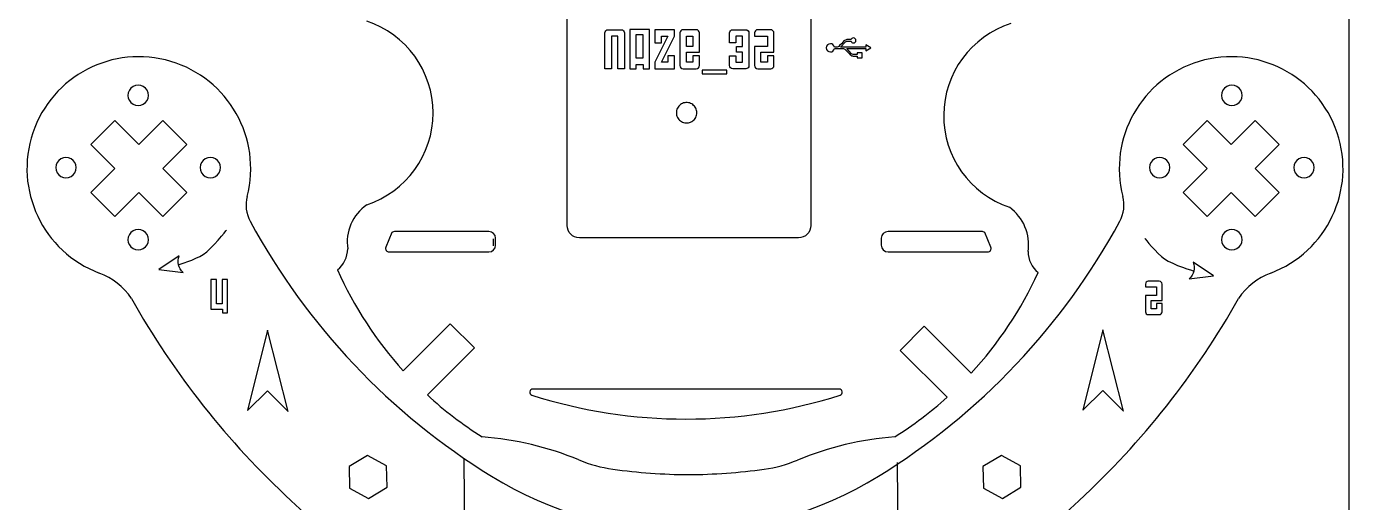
# Model space of a CAD drawing. Extents: x 0 to 853, y 0 to 850.
# Drawn here: x 300 to 853, y 364 to 562 of the extents above; entities that cross this region are included whole.
import ezdxf

# ---------------------------------------------------------------- set-up
doc = ezdxf.new("R2010")
doc.units = 0
doc.layers.add('corte', color=7, linetype='CONTINUOUS')
doc.layers.add('Grabado', color=7, linetype='CONTINUOUS')

msp = doc.modelspace()

# ---------------------------------------------------------------- linework, layer by layer
at = {"layer": 'corte', "color": 5}
for points in [[(350.606436, 533.43736)], [(805.644673, 533.43736)], [(320.560515, 503.391431)], [(380.652365, 503.391431)], [(775.598704, 503.391431)], [(835.690561, 503.391431)], [(350.606444, 473.345503)], [(805.644673, 473.345503)], [(449.900165, 370.267352), (449.682031, 379.259917), (441.785176, 383.567293), (434.106447, 378.882105), (434.324582, 369.88954), (442.221437, 365.582164)], [(713.646367, 370.267352), (713.428233, 379.259917), (705.531378, 383.567293), (697.852649, 378.882105), (698.070784, 369.88954), (705.967639, 365.582164)]]:
    msp.add_lwpolyline(points, close=True, dxfattribs=at)
at = {"layer": 'corte', "color": 1}
for points in [[(578.784067, 526.206652), (578.756086, 526.702321), (578.671143, 527.185999), (578.530237, 527.658684), (578.335367, 528.115379), (578.085533, 528.541095), (577.792728, 528.93883), (577.452955, 529.29859), (577.074207, 529.61438), (576.660483, 529.887198), (576.218778, 530.110049), (575.755087, 530.277937), (575.274407, 530.390862), (574.782735, 530.449823), (574.291063, 530.449823), (573.799391, 530.390862), (573.318711, 530.277937), (572.854021, 530.110049), (572.413315, 529.887198), (571.999591, 529.61438), (571.620843, 529.29859), (571.28107, 528.93883), (570.988265, 528.541095), (570.738431, 528.115379), (570.543561, 527.658684), (570.402655, 527.185999), (570.316713, 526.702321), (570.289731, 526.206652), (570.316713, 525.71498), (570.402655, 525.226305), (570.543561, 524.75462), (570.738431, 524.301922), (570.988265, 523.872208), (571.28107, 523.474473), (571.620843, 523.114713), (571.999591, 522.798924), (572.413315, 522.529104), (572.854021, 522.307251), (573.318711, 522.135366), (573.799391, 522.021442), (574.291063, 521.963481), (574.782735, 521.963481), (575.274407, 522.021442), (575.755087, 522.135366), (576.218778, 522.307251), (576.660483, 522.529104), (577.074207, 522.798924), (577.452955, 523.114713), (577.792728, 523.474473), (578.085533, 523.872208), (578.335367, 524.301922), (578.530237, 524.75462), (578.671143, 525.226305), (578.756086, 525.71498)], [(326.602135, 513.011114), (336.617442, 502.995799), (326.602135, 492.980492), (336.617442, 482.965185), (346.632749, 492.980492), (356.648064, 482.965185), (366.663371, 492.980492), (356.648056, 502.995799), (366.663371, 513.011114), (356.648064, 523.026421), (346.632749, 513.011114), (336.617442, 523.026421)], [(781.089418, 513.011114), (791.104725, 502.995799), (781.089418, 492.980492), (791.104725, 482.965185), (801.120032, 492.980492), (811.135347, 482.965185), (821.150654, 492.980492), (811.135339, 502.995799), (821.150654, 513.011114), (811.135347, 523.026421), (801.120032, 513.011114), (791.104725, 523.026421)]]:
    msp.add_lwpolyline(points, close=True, dxfattribs=at)
at = {"layer": 'corte', "color": 5}
for points in [[(451.897078, 476.374933), (449.417915, 470.226392)], [(492.228485, 476.778583), (453.354514, 476.778583)], [(697.23317, 476.778583), (658.359199, 476.778583)], [(701.169769, 470.226392), (698.690614, 476.374933)], [(495.061245, 471.113081), (495.061245, 473.945832)], [(655.526447, 473.945832), (655.526447, 471.113081)], [(450.731535, 468.280329), (492.228485, 468.280329)], [(658.359199, 468.280329), (699.856157, 468.280329)], [(466.678983, 408.72322), (486.241421, 428.285697), (476.226114, 438.301004), (456.663676, 418.738526)], [(692.922476, 417.771571), (673.360046, 437.29944), (663.344739, 427.284125), (682.907169, 407.756264)], [(638.023636, 411.189112), (510.549567, 411.189112)]]:
    msp.add_lwpolyline(points, dxfattribs=at)
for points in [[(469.055953, 526.148733), (469.055953, 543.520729), (457.918421, 558.935591), (441.425228, 564.390941)], [(709.453479, 563.351474), (692.91842, 558.024244), (681.661614, 542.696208), (681.526872, 525.324698)], [(359.91073, 547.605832), (335.90194, 554.751942), (310.543614, 541.614741), (302.532796, 517.880468)], [(845.219991, 517.880475), (837.209165, 541.614737), (811.850843, 554.751927), (787.84206, 547.605817)], [(391.694339, 491.341929), (397.966368, 515.593744), (383.91952, 540.459721), (359.91073, 547.605832)], [(787.84206, 547.605817), (763.833277, 540.459706), (749.786431, 515.593739), (756.058451, 491.341929)], [(344.23198, 537.119391), (342.916911, 536.359777), (342.107234, 534.95605), (342.108166, 533.43736)], [(348.482621, 537.119391), (347.167552, 537.879006), (345.54705, 537.879006), (344.23198, 537.119391)], [(350.606436, 533.43736), (350.607368, 534.95605), (349.797691, 536.359777), (348.482621, 537.119391)], [(799.270922, 537.117246), (797.956225, 536.358206), (797.146338, 534.955441), (797.146338, 533.43736)], [(803.520089, 537.117246), (802.205392, 537.876287), (800.585619, 537.876287), (799.270922, 537.117246)], [(805.644673, 533.43736), (805.644673, 534.955441), (804.834786, 536.358206), (803.520089, 537.117246)], [(342.108166, 533.43736), (342.107234, 531.918669), (342.916911, 530.514942), (344.23198, 529.755328)], [(348.482621, 529.755328), (349.797691, 530.514942), (350.607368, 531.918669), (350.606436, 533.43736)], [(797.146338, 533.43736), (797.146338, 531.919278), (797.956225, 530.516513), (799.270922, 529.757472)], [(803.520089, 529.757472), (804.834786, 530.516513), (805.644673, 531.919278), (805.644673, 533.43736)], [(344.23198, 529.755328), (345.54705, 528.995714), (347.167552, 528.995714), (348.482621, 529.755328)], [(441.425228, 487.906525), (457.918421, 493.361874), (469.055953, 508.776736), (469.055953, 526.148733)], [(799.270922, 529.757472), (800.585619, 528.998432), (802.205392, 528.998432), (803.520089, 529.757472)], [(681.526872, 525.324698), (681.392129, 507.953187), (692.40981, 492.452379), (708.860242, 486.869296)], [(302.532796, 517.880468), (294.521978, 494.146196), (306.7323, 468.328783), (330.160923, 459.463766)], [(817.591907, 459.463766), (841.020516, 468.3288), (853.230818, 494.146212), (845.219991, 517.880475)], [(314.18606, 507.073463), (312.87099, 506.313849), (312.061314, 504.910122), (312.062245, 503.391431)], [(318.436701, 507.073463), (317.121631, 507.833077), (315.50113, 507.833077), (314.18606, 507.073463)], [(320.560515, 503.391431), (320.561447, 504.910122), (319.75177, 506.313849), (318.436701, 507.073463)], [(374.277909, 507.073463), (372.962839, 506.313849), (372.153163, 504.910122), (372.154094, 503.391431)], [(378.52855, 507.073463), (377.21348, 507.833077), (375.592979, 507.833077), (374.277909, 507.073463)], [(380.652365, 503.391431), (380.653296, 504.910122), (379.843619, 506.313849), (378.52855, 507.073463)], [(769.222514, 507.078494), (767.906559, 506.317537), (767.097357, 504.911557), (767.10045, 503.391431)], [(773.47664, 507.078494), (772.160685, 507.839451), (770.538469, 507.839451), (769.222514, 507.078494)], [(775.598704, 503.391431), (775.601797, 504.911557), (774.792595, 506.317537), (773.47664, 507.078494)], [(829.314371, 507.078494), (827.998416, 506.317537), (827.189214, 504.911557), (827.192307, 503.391431)], [(833.568497, 507.078494), (832.252542, 507.839451), (830.630326, 507.839451), (829.314371, 507.078494)], [(835.690561, 503.391431), (835.693654, 504.911557), (834.884452, 506.317537), (833.568497, 507.078494)], [(312.062245, 503.391431), (312.061314, 501.872741), (312.87099, 500.469014), (314.18606, 499.709399)], [(314.18606, 499.709399), (315.50113, 498.949785), (317.121631, 498.949785), (318.436701, 499.709399)], [(318.436701, 499.709399), (319.75177, 500.469014), (320.561447, 501.872741), (320.560515, 503.391431)], [(372.154094, 503.391431), (372.153163, 501.872741), (372.962839, 500.469014), (374.277909, 499.709399)], [(374.277909, 499.709399), (375.592979, 498.949785), (377.21348, 498.949785), (378.52855, 499.709399)], [(378.52855, 499.709399), (379.843619, 500.469014), (380.653296, 501.872741), (380.652365, 503.391431)], [(767.10045, 503.391431), (767.097357, 501.871305), (767.906559, 500.465326), (769.222514, 499.704368)], [(769.222514, 499.704368), (770.538469, 498.943411), (772.160685, 498.943411), (773.47664, 499.704368)], [(773.47664, 499.704368), (774.792595, 500.465326), (775.601797, 501.871305), (775.598704, 503.391431)], [(827.192307, 503.391431), (827.189214, 501.871305), (827.998416, 500.465326), (829.314371, 499.704368)], [(829.314371, 499.704368), (830.630326, 498.943411), (832.252542, 498.943411), (833.568497, 499.704368)], [(833.568497, 499.704368), (834.884452, 500.465326), (835.693654, 501.871305), (835.690561, 503.391431)], [(391.694339, 491.341929), (390.796803, 487.871458), (391.248547, 484.189755), (392.95848, 481.039221)], [(441.425228, 487.906525), (435.536914, 483.7601), (432.489276, 476.648261), (433.548095, 469.52478)], [(754.794334, 481.039221), (756.504259, 484.189758), (756.955995, 487.871461), (756.058451, 491.341929)], [(716.594558, 468.427031), (717.708588, 475.542076), (714.716207, 482.677327), (708.860242, 486.869296)], [(344.231988, 477.027534), (342.916919, 476.26792), (342.107242, 474.864193), (342.108174, 473.345503)], [(348.482629, 477.027534), (347.16756, 477.787149), (345.547058, 477.787149), (344.231988, 477.027534)], [(350.606444, 473.345503), (350.607376, 474.864193), (349.797699, 476.26792), (348.482629, 477.027534)], [(392.95848, 481.039221), (416.592007, 437.494711), (451.206435, 400.890854), (493.363701, 374.863312)], [(453.354514, 476.778583), (452.841099, 476.778594), (452.337334, 476.639071), (451.897078, 476.374933)], [(495.061245, 473.945832), (495.061242, 475.510319), (493.792973, 476.778585), (492.228485, 476.778583)], [(654.389114, 374.863312), (696.546379, 400.890854), (731.160808, 437.494711), (754.794334, 481.039221)], [(658.359199, 476.778583), (656.794715, 476.77858), (655.526451, 475.510316), (655.526447, 473.945832)], [(698.690614, 476.374933), (698.250356, 476.639073), (697.746587, 476.778595), (697.23317, 476.778583)], [(799.270922, 477.025389), (797.956225, 476.266349), (797.146338, 474.863584), (797.146338, 473.345503)], [(803.520089, 477.025389), (802.205392, 477.78443), (800.585619, 477.78443), (799.270922, 477.025389)], [(805.644673, 473.345503), (805.644673, 474.863584), (804.834786, 476.266349), (803.520089, 477.025389)], [(342.108174, 473.345503), (342.107242, 471.826812), (342.916919, 470.423085), (344.231988, 469.663471)], [(348.482629, 469.663471), (349.797699, 470.423085), (350.607376, 471.826812), (350.606444, 473.345503)], [(492.228485, 468.280329), (493.792973, 468.280328), (495.061242, 469.548593), (495.061245, 471.113081)], [(655.526447, 471.113081), (655.526451, 469.548597), (656.794715, 468.280332), (658.359199, 468.280329)], [(797.146338, 473.345503), (797.146338, 471.827421), (797.956225, 470.424656), (799.270922, 469.665615)], [(803.520089, 469.665615), (804.834786, 470.424656), (805.644673, 471.827421), (805.644673, 473.345503)], [(344.231988, 469.663471), (345.547058, 468.903857), (347.16756, 468.903857), (348.482629, 469.663471)], [(429.258771, 460.853681), (431.912542, 462.957791), (433.48601, 466.138642), (433.548095, 469.52478)], [(449.417915, 470.226392), (449.241892, 469.789857), (449.294226, 469.294397), (449.557566, 468.904271)], [(449.557566, 468.904271), (449.820907, 468.514145), (450.260848, 468.280325), (450.731535, 468.280329)], [(699.856157, 468.280329), (700.326843, 468.280328), (700.766781, 468.514149), (701.03012, 468.904274)], [(701.03012, 468.904274), (701.293459, 469.2944), (701.345792, 469.789858), (701.169769, 470.226392)], [(716.594558, 468.427031), (716.630399, 465.040538), (718.179148, 461.847609), (720.816503, 459.722994)], [(799.270922, 469.665615), (800.585619, 468.906575), (802.205392, 468.906575), (803.520089, 469.665615)], [(343.557288, 448.903334), (340.282957, 453.716303), (335.605364, 457.403676), (330.160923, 459.463766)], [(429.258771, 460.853681), (436.119406, 445.459988), (445.368325, 431.246488), (456.663676, 418.738526)], [(692.922476, 417.771571), (704.376798, 430.195172), (713.791409, 444.354344), (720.816503, 459.722994)], [(817.591907, 459.463766), (812.147472, 457.403673), (807.469885, 453.7163), (804.195559, 448.903334)], [(343.557288, 448.903334), (361.147784, 417.522526), (383.568789, 389.106552), (409.996953, 364.698913)], [(737.755862, 364.698913), (764.184036, 389.106549), (786.605053, 417.522524), (804.195559, 448.903334)], [(509.257775, 410.082134), (509.158973, 409.445131), (509.539228, 408.831181), (510.153543, 408.635854)], [(510.549567, 411.189112), (509.904947, 411.189052), (509.356578, 410.719137), (509.257775, 410.082134)], [(639.315428, 410.082134), (639.216625, 410.719137), (638.668257, 411.189052), (638.023636, 411.189112)], [(638.41966, 408.635854), (639.033975, 408.831181), (639.414231, 409.445131), (639.315428, 410.082134)], [(466.678983, 408.72322), (473.731266, 402.235789), (481.351909, 396.3948), (489.44909, 391.270631)], [(510.153543, 408.635854), (551.880335, 395.372774), (596.692868, 395.372774), (638.41966, 408.635854)], [(661.138594, 391.270631), (668.851166, 396.135682), (676.133856, 401.650961), (682.907169, 407.756264)], [(529.765787, 381.65816), (516.92297, 386.984045), (503.313354, 390.228905), (489.44909, 391.270631)], [(661.138594, 391.270631), (647.240945, 390.226387), (633.59939, 386.968403), (620.729726, 381.619865)], [(529.765787, 381.65816), (534.288918, 379.78243), (539.036136, 378.500999), (543.888756, 377.845901)], [(543.888756, 377.845901), (554.294496, 376.383179), (564.786697, 375.620692), (575.294586, 375.563583)], [(575.294586, 375.563583), (585.848926, 375.608885), (596.388207, 376.365644), (606.840746, 377.828713)], [(606.840746, 377.828713), (611.612789, 378.496654), (616.280124, 379.770656), (620.729726, 381.619865)], [(493.363701, 374.863312), (542.714864, 344.394319), (605.03795, 344.394319), (654.389114, 374.863312)], [(450.640792, 297.570883), (443.685603, 323.328278), (429.596857, 346.597482), (409.996953, 364.698913)], [(737.755862, 364.698913), (718.155957, 346.597482), (704.067211, 323.328278), (697.112023, 297.570883)]]:
    msp.add_open_spline(points, degree=3, dxfattribs=at)
at = {"layer": 'Grabado', "color": 1}
for points in [[(0.280134, 850.095857), (850.10729, 850.095857), (850.10729, 0.268701), (0.280134, 0.268701)], [(550.909505, 560.833855), (550.909505, 544.524825), (553.614789, 544.524825), (553.614789, 546.236818), (556.500416, 546.236818), (556.500416, 544.524825), (559.070434, 544.524825), (559.070434, 560.833855)], [(569.461816, 560.788806), (561.345971, 560.788806), (561.345971, 555.35997), (564.051256, 555.35997), (564.051256, 558.063128), (566.756532, 558.063128), (561.345971, 547.250504), (561.345971, 544.524825), (569.461816, 544.524825), (569.461816, 549.953662), (566.756532, 549.953662), (566.756532, 547.250504), (564.051256, 547.250504), (569.461816, 558.063128)], [(556.320066, 558.761436), (556.320066, 548.939976), (553.614789, 548.939976), (553.614789, 558.761436)], [(577.147915, 553.850706), (574.442631, 553.850706), (574.442631, 558.063128), (577.147915, 558.063128)], [(591.236511, 542.452406), (591.236511, 543.939142), (581.069163, 543.939142), (581.069163, 542.452406)], [(621.067476, 474.149305)], [(363.462621, 466.636367)], [(381.240473, 455.076057), (381.240473, 446.710435), (378.938008, 446.710435), (378.938008, 456.841281), (376.635543, 456.841281), (376.635543, 444.40797), (381.39397, 444.40797), (381.39397, 442.949742), (383.581312, 442.949742), (383.581312, 456.841281), (381.240473, 456.841281)], [(783.647486, 457.135701)], [(400.175143, 435.648028), (391.879674, 402.311254), (400.175143, 410.453825), (408.77441, 401.858556)], [(747.752283, 435.77058), (739.45282, 402.436807), (747.752283, 410.580375), (756.34759, 401.984107)]]:
    msp.add_lwpolyline(points, close=True, dxfattribs=at)
for points in [[(524.813444, 479.294616), (524.813444, 570.381582)], [(626.219643, 570.381582), (626.219643, 479.294616)], [(548.679059, 559.437231), (548.679059, 544.524825), (545.973774, 544.524825), (545.973774, 558.085648), (543.313582, 558.085648), (543.313582, 544.524825), (540.563214, 544.524825), (540.563214, 559.437231)], [(541.915852, 560.788806), (547.326421, 560.788806)], [(571.737354, 559.437231), (571.737354, 545.8764)], [(578.500553, 560.788806), (573.089992, 560.788806)], [(579.853191, 555.35997), (579.853191, 559.437231)], [(592.388012, 555.35997), (592.388012, 559.437231)], [(593.740658, 560.788806), (599.151219, 560.788806)], [(600.503857, 559.437231), (600.503857, 545.8764)], [(602.779395, 559.437231), (602.779395, 558.085648), (608.189955, 558.085648), (608.189955, 553.850706)], [(609.542594, 560.788806), (604.132033, 560.788806)], [(610.89524, 545.8764), (610.89524, 549.953662), (608.189955, 549.953662), (608.189955, 547.250504), (605.484671, 547.250504), (605.484671, 551.462918), (610.89524, 551.462918), (610.89524, 559.437231)], [(579.853191, 545.8764), (579.853191, 549.953662), (577.147915, 549.953662), (577.147915, 547.250504), (574.442631, 547.250504), (574.442631, 551.462918), (579.853191, 551.462918), (579.853191, 555.35997)], [(592.388012, 545.8764), (592.388012, 549.953662), (595.093296, 549.953662), (595.093296, 547.250504), (597.798581, 547.250504), (597.798581, 551.462918), (595.363822, 551.462918), (595.363822, 553.850706), (597.798581, 553.850706), (597.798581, 558.063128), (595.093296, 558.063128), (595.093296, 555.35997), (592.388012, 555.35997)], [(608.189955, 553.850706), (602.779395, 553.850706), (602.779395, 545.8764)], [(637.223358, 553.582289), (636.036149, 553.582289)], [(651.143078, 553.238518), (649.086449, 554.429724), (649.086449, 553.582289), (638.577455, 553.582289), (640.623091, 555.74085)], [(641.259667, 555.982688), (642.976522, 555.982688)], [(642.976522, 556.666233), (641.278654, 556.666233)], [(636.036149, 552.898744), (639.791646, 552.898744)], [(643.191379, 550.740183), (641.14974, 552.898744), (649.086449, 552.898744), (649.086449, 552.052309), (651.143078, 553.238518)], [(643.850939, 549.8148), (645.486849, 549.8148), (645.486849, 549.128258), (647.544477, 549.128258), (647.544477, 551.185886), (645.486849, 551.185886), (645.486849, 550.494347)], [(573.089992, 544.524825), (578.500553, 544.524825)], [(599.151219, 544.524825), (593.740658, 544.524825)], [(604.132033, 544.524825), (609.542594, 544.524825)], [(494.227441, 470.868545), (494.227441, 473.702656)], [(621.067476, 474.149305), (529.963462, 474.149305)], [(363.462621, 466.636367), (354.921315, 460.988133), (365.086538, 459.758952)], [(783.647486, 457.135701), (793.820704, 458.294928), (785.326367, 464.002123)], [(765.477472, 454.909001), (765.477472, 453.757768), (770.082402, 453.757768), (770.082402, 450.150573)], [(771.233634, 456.060241), (766.628705, 456.060241)], [(772.384867, 443.358302), (772.384867, 446.831186), (770.082402, 446.831186), (770.082402, 444.528721), (767.779937, 444.528721), (767.779937, 448.116729), (772.384867, 448.116729), (772.384867, 454.909001)], [(770.082402, 450.150573), (765.477472, 450.150573), (765.477472, 443.358302)], [(766.628705, 442.207069), (771.233634, 442.207069)], [(484.078057, 130.232213), (481.959655, 382.074626)], [(662.090961, 380.538728), (664.206366, 131.81036)]]:
    msp.add_lwpolyline(points, dxfattribs=at)
for points in [[(540.563214, 559.437231), (540.563214, 559.812649), (540.690963, 560.128019), (540.946461, 560.383332)], [(540.946461, 560.383332), (541.216987, 560.65363), (541.540123, 560.78879), (541.915852, 560.788806)], [(547.326421, 560.788806), (547.702142, 560.78879), (548.01776, 560.65363), (548.273266, 560.383332)], [(548.273266, 560.383332), (548.543784, 560.128019), (548.679051, 559.812649), (548.679059, 559.437231)], [(572.120601, 560.383332), (571.865095, 560.128019), (571.737346, 559.812649), (571.737354, 559.437231)], [(573.089992, 560.788806), (572.714255, 560.78879), (572.391127, 560.65363), (572.120601, 560.383332)], [(579.447398, 560.383332), (579.191892, 560.65363), (578.876274, 560.78879), (578.500553, 560.788806)], [(579.853191, 559.437231), (579.853183, 559.812649), (579.717924, 560.128019), (579.447398, 560.383332)], [(592.388012, 559.437231), (592.388012, 559.812649), (592.515761, 560.128019), (592.771267, 560.383332)], [(592.771267, 560.383332), (593.041793, 560.65363), (593.364921, 560.78879), (593.740658, 560.788806)], [(599.151219, 560.788806), (599.52694, 560.78879), (599.842558, 560.65363), (600.098064, 560.383332)], [(600.098064, 560.383332), (600.368582, 560.128019), (600.503849, 559.812649), (600.503857, 559.437231)], [(603.162642, 560.383332), (602.907144, 560.128019), (602.779395, 559.812649), (602.779395, 559.437231)], [(604.132033, 560.788806), (603.756296, 560.78879), (603.433168, 560.65363), (603.162642, 560.383332)], [(610.489447, 560.383332), (610.233941, 560.65363), (609.918323, 560.78879), (609.542594, 560.788806)], [(610.89524, 559.437231), (610.895232, 559.812649), (610.759965, 560.128019), (610.489447, 560.383332)], [(634.350273, 554.956373), (633.400906, 554.956373), (632.632419, 554.190883), (632.632419, 553.238518)], [(636.036149, 553.582289), (635.880253, 554.366766), (635.185716, 554.956373), (634.350273, 554.956373)], [(637.858934, 553.824127), (637.684051, 553.684221), (637.457202, 553.586286), (637.223358, 553.582289)], [(640.029487, 556.1156), (640.02549, 556.107605), (637.858934, 553.824127), (637.858934, 553.824127)], [(641.278654, 556.666233), (640.817961, 556.666233), (640.338281, 556.412402), (640.029487, 556.119597)], [(640.029487, 556.119597), (640.037482, 556.127592), (640.045476, 556.131589), (640.029487, 556.1156)], [(640.623091, 555.74085), (640.794977, 555.885753), (641.024823, 555.978691), (641.259667, 555.982688)], [(643.944877, 557.356772), (643.496176, 557.356772), (643.117428, 557.067965), (642.976522, 556.666233)], [(642.976522, 555.982688), (643.117428, 555.584954), (643.496176, 555.296146), (643.944877, 555.296146)], [(644.972192, 556.326459), (644.972192, 556.889084), (644.511499, 557.356772), (643.944877, 557.356772)], [(643.944877, 555.296146), (644.511499, 555.296146), (644.972192, 555.760836), (644.972192, 556.326459)], [(632.632419, 553.238518), (632.632419, 552.294147), (633.400906, 551.52466), (634.350273, 551.52466)], [(634.350273, 551.52466), (635.185716, 551.52466), (635.880253, 552.114267), (636.036149, 552.898744)], [(639.791646, 552.898744), (640.029487, 552.894747), (640.256336, 552.797812), (640.428221, 552.656906)], [(640.428221, 552.656906), (640.428221, 552.656906), (642.594777, 550.373428), (642.597775, 550.365433)], [(642.597775, 550.365433), (642.617761, 550.346446), (642.609767, 550.353441), (642.597775, 550.365433)], [(642.597775, 550.365433), (642.906569, 550.068631), (643.387248, 549.8148), (643.850939, 549.8148)], [(643.831952, 550.498345), (643.597108, 550.502342), (643.367262, 550.596279), (643.191379, 550.740183)], [(645.486849, 550.494347), (645.486849, 550.494347), (645.054137, 550.498345), (643.831952, 550.498345)], [(571.737354, 545.8764), (571.737346, 545.500958), (571.865095, 545.178085), (572.120601, 544.907771)], [(572.120601, 544.907771), (572.391127, 544.652474), (572.714255, 544.524825), (573.089992, 544.524825)], [(578.500553, 544.524825), (578.876274, 544.524825), (579.191892, 544.652474), (579.447398, 544.907771)], [(579.447398, 544.907771), (579.717924, 545.178085), (579.853183, 545.500958), (579.853191, 545.8764)], [(592.771267, 544.907771), (592.515761, 545.178085), (592.388012, 545.500958), (592.388012, 545.8764)], [(593.740658, 544.524825), (593.364921, 544.524825), (593.041793, 544.652474), (592.771267, 544.907771)], [(600.098064, 544.907771), (599.842558, 544.652474), (599.52694, 544.524825), (599.151219, 544.524825)], [(600.503857, 545.8764), (600.503849, 545.500958), (600.368582, 545.178085), (600.098064, 544.907771)], [(602.779395, 545.8764), (602.779395, 545.500958), (602.907144, 545.178085), (603.162642, 544.907771)], [(603.162642, 544.907771), (603.433168, 544.652474), (603.756296, 544.524825), (604.132033, 544.524825)], [(609.542594, 544.524825), (609.918323, 544.524825), (610.233941, 544.652474), (610.489447, 544.907771)], [(610.489447, 544.907771), (610.759965, 545.178085), (610.895232, 545.500958), (610.89524, 545.8764)], [(373.435972, 467.237966), (376.988603, 469.642363), (383.152494, 477.379205), (383.152494, 477.379205)], [(529.963462, 474.149305), (527.108312, 474.149305), (524.813444, 476.446536), (524.813444, 479.294616)], [(626.219643, 479.294616), (626.219643, 476.446536), (623.92191, 474.149305), (621.067476, 474.149305)], [(765.14782, 473.928505), (765.14782, 473.928505), (770.105515, 467.698659), (773.4273, 465.360218)], [(365.086538, 459.758952), (363.11885, 461.436833), (362.463287, 464.21698), (363.462621, 466.636367)], [(363.11885, 462.978805), (363.11885, 462.978805), (370.091202, 464.973476), (373.435972, 467.237966)], [(773.4273, 465.360218), (776.952949, 462.873875), (785.638159, 460.348559), (785.638159, 460.348559)], [(785.326367, 464.002123), (786.325701, 461.608719), (785.634162, 458.841564), (783.647486, 457.135701)], [(765.803655, 455.714872), (765.5862, 455.4974), (765.477472, 455.22878), (765.477472, 454.909001)], [(766.628705, 456.060241), (766.308918, 456.060225), (766.033901, 455.945102), (765.803655, 455.714872)], [(772.039497, 455.714872), (771.822034, 455.945102), (771.553413, 456.060225), (771.233634, 456.060241)], [(772.384867, 454.909001), (772.384859, 455.22878), (772.269736, 455.4974), (772.039497, 455.714872)], [(765.477472, 443.358302), (765.477472, 443.038515), (765.5862, 442.763498), (765.803655, 442.533252)], [(772.039497, 442.533252), (772.269736, 442.763498), (772.384859, 443.038515), (772.384867, 443.358302)], [(765.803655, 442.533252), (766.033901, 442.315797), (766.308918, 442.207069), (766.628705, 442.207069)], [(771.233634, 442.207069), (771.553413, 442.207069), (771.822034, 442.315797), (772.039497, 442.533252)]]:
    msp.add_open_spline(points, degree=3, dxfattribs=at)

doc.saveas('drawing.dxf')
